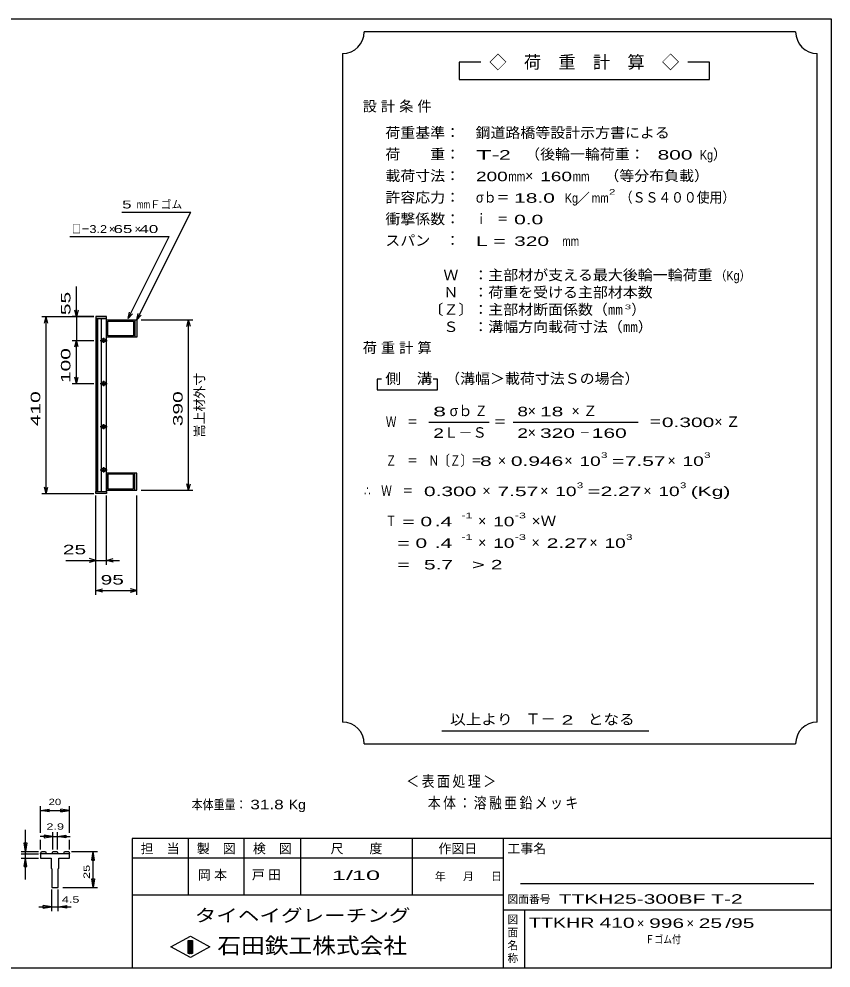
# Model space of a CAD drawing. Units: millimetres, scale not verified. Extents: x -1820 to 1731, y -1282 to 1054.
# Drawn here: x -151 to 1731, y -1146 to 1054 of the extents above; entities that cross this region are included whole.
import ezdxf
from ezdxf.enums import TextEntityAlignment as Align

# ---------------------------------------------------------------- set-up
doc = ezdxf.new("R2010")
doc.units = ezdxf.units.MM
doc.header["$LTSCALE"] = 10
for name, color, linetype, lineweight in [('0_2', 150, 'Continuous', 25), ('16', 3, 'Continuous', 25), ('22', 2, 'Continuous', 25), ('32', 4, 'Continuous', 25)]:
    doc.layers.add(name, color=color, linetype=linetype, lineweight=lineweight)
doc.styles.add('ベクトル', font='')
doc.styles.get('ベクトル').set_extended_font_data('ベクトル')

msp = doc.modelspace()

# ---------------------------------------------------------------- linework, layer by layer
at = {"layer": '0_2'}
for p, q in [((-1729, 1053.5), (1731, 1053.5)), ((1731, 1053.5), (1731, -1146.5)), ((1731, -846.5), (111, -846.5)), ((111, -846.5), (111, -1146.5)), ((241, -846.5), (241, -976.5)), ((371, -976.5), (371, -846.5)), ((501, -846.5), (501, -976.5)), ((761, -976.5), (761, -846.5)), ((971, -846.5), (971, -1146.5)), ((971, -891.5), (111, -891.5)), ((1691, -951.5), (1011, -951.5)), ((111, -976.5), (971, -976.5)), ((971, -1011.5), (1731, -1011.5)), ((1021, -1146.5), (1021, -1011.5)), ((201, -1097.5), (246, -1072.5)), ((246, -1072.5), (291, -1097.5)), ((246, -1122.5), (201, -1097.5)), ((241, -1082.5), (251, -1082.5)), ((241, -1112.5), (241, -1082.5)), ((241, -1082.5), (243, -1082.5)), ((243, -1082.5), (243, -1112.5)), ((245, -1112.5), (245, -1082.5)), ((245, -1082.5), (247, -1082.5)), ((291, -1097.5), (246, -1122.5)), ((247, -1082.5), (247, -1112.5)), ((249, -1112.5), (249, -1082.5)), ((249, -1082.5), (251, -1082.5)), ((251, -1082.5), (251, -1112.5)), ((251, -1082.5), (251, -1112.5)), ((251, -1112.5), (241, -1112.5)), ((243, -1112.5), (245, -1112.5)), ((247, -1112.5), (249, -1112.5)), ((1731, -1146.5), (-1729, -1146.5))]:
    msp.add_line(p, q, dxfattribs=at)
at = {"layer": '16'}
for p, q in [((52, 363.5), (27, 363.5)), ((27, 363.5), (27, 359)), ((27, 359), (52, 359)), ((27, 359), (27, -42)), ((52, 359), (27, 359)), ((28.5, 359), (28.5, -42)), ((31.5, -42), (31.5, 359)), ((39, 359), (39, -42)), ((52, 359), (52, 363.5)), ((52, -42), (52, 359)), ((52, 356), (117, 356)), ((52, 316), (52, 356)), ((55, 353), (114, 353)), ((55, 319), (55, 353)), ((114, 353), (114, 319)), ((117, 356), (117, 316)), ((117, 356), (122, 356)), ((122, 356), (122, 316)), ((37, 308.5), (53, 308.5)), ((47, 311.5), (43, 311.5)), ((45, 314.5), (45, 302.5)), ((117, 316), (52, 316)), ((114, 319), (55, 319)), ((122, 316), (117, 316)), ((43, 305.5), (47, 305.5)), ((37, 208.5), (53, 208.5)), ((47, 211.5), (43, 211.5)), ((43, 205.5), (47, 205.5)), ((45, 214.5), (45, 202.5)), ((47, 111.5), (43, 111.5)), ((45, 114.5), (45, 102.5)), ((37, 108.5), (53, 108.5)), ((43, 105.5), (47, 105.5)), ((37, 8.5), (53, 8.5)), ((47, 11.5), (43, 11.5)), ((43, 5.5), (47, 5.5)), ((45, 14.5), (45, 2.5)), ((117, 1), (52, 1)), ((52, 1), (52, -39)), ((117, -39), (117, 1)), ((122, 1), (117, 1)), ((122, -39), (122, 1)), ((114, -2), (55, -2)), ((55, -2), (55, -36)), ((114, -36), (114, -2)), ((27, -42), (52, -42)), ((27, -46.5), (27, -42)), ((27, -42), (52, -42)), ((52, -39), (117, -39)), ((52, -42), (52, -46.5)), ((55, -36), (114, -36)), ((117, -39), (122, -39)), ((52, -46.5), (27, -46.5))]:
    msp.add_line(p, q, dxfattribs=at)
for centre, radius, start, end in [((43, 308.5), 3, 90, 270), ((45, 308.5), 4, 46.6, 133.4), ((47, 308.5), 3, 270, 90), ((45, 308.5), 4, 226.6, 313.4), ((43, 208.5), 3, 90, 270), ((45, 208.5), 4, 46.6, 133.4), ((45, 208.5), 4, 226.6, 313.4), ((47, 208.5), 3, 270, 90), ((43, 108.5), 3, 90, 270), ((45, 108.5), 4, 46.6, 133.4), ((47, 108.5), 3, 270, 90), ((45, 108.5), 4, 226.6, 313.4), ((43, 8.5), 3, 90, 270), ((45, 8.5), 4, 46.6, 133.4), ((45, 8.5), 4, 226.6, 313.4), ((47, 8.5), 3, 270, 90)]:
    msp.add_arc(centre, radius, start, end, dxfattribs=at)
at = {"layer": '22', "color": 4}
for p, q in [((1649, 1023.5), (649, 1023.5)), ((599, 973.5), (599, -576.5)), ((1699, -576.5), (1699, 973.5)), ((919, 953.5), (869, 953.5)), ((869, 953.5), (869, 913.5)), ((1449, 953.5), (1399, 953.5)), ((1449, 913.5), (1449, 953.5)), ((869, 913.5), (1449, 913.5)), ((87, 606), (247, 606)), ((122, 356), (247, 606)), ((-33, 549), (197, 549)), ((102, 359), (197, 549)), ((-18, 363.5), (-18, 433.5)), ((-18, 363.5), (-22, 378.5)), ((-14, 378.5), (-18, 363.5)), ((-98, 363.5), (22, 363.5)), ((-92, 348.5), (-88, 363.5)), ((-84, 348.5), (-88, 363.5)), ((-88, -46.5), (-88, 363.5)), ((22, 363.5), (-28, 363.5)), ((-18, 363.5), (-18, 308.5)), ((102, 359), (105, 373.6)), ((102, 359), (112, 370)), ((122, 356), (125, 370.6)), ((122, 356), (132, 367)), ((132, 356), (252, 356)), ((238, 341), (242, 356)), ((246, 341), (242, 356)), ((242, -39), (242, 356)), ((-28, 308.5), (22, 308.5)), ((-22, 293.5), (-18, 308.5)), ((-14, 293.5), (-18, 308.5)), ((-18, 208.5), (-18, 308.5)), ((-18, 208.5), (-22, 223.5)), ((-18, 208.5), (-14, 223.5)), ((-28, 208.5), (22, 208.5)), ((689, 218.5), (679, 218.5)), ((679, 218.5), (679, 193.5)), ((819, 218.5), (809, 218.5)), ((819, 193.5), (819, 218.5)), ((679, 193.5), (819, 193.5)), ((799, 118.5), (939, 118.5)), ((994, 118.5), (1284, 118.5)), ((-88, -46.5), (-92, -31.5)), ((-88, -46.5), (-84, -31.5)), ((132, -39), (252, -39)), ((242, -39), (238, -24)), ((242, -39), (246, -24)), ((-98, -46.5), (22, -46.5)), ((27, -211.5), (27, -51.5)), ((27, -281.5), (27, -51.5)), ((52, -211.5), (52, -51.5)), ((122, -281.5), (122, -51.5)), ((27, -201.5), (12, -197.5)), ((52, -201.5), (67, -197.5)), ((-43, -201.5), (27, -201.5)), ((12, -205.5), (27, -201.5)), ((27, -201.5), (52, -201.5)), ((67, -205.5), (52, -201.5)), ((52, -201.5), (82, -201.5)), ((27, -271.5), (42, -267.5)), ((42, -275.5), (27, -271.5)), ((27, -271.5), (122, -271.5)), ((122, -271.5), (107, -267.5)), ((107, -275.5), (122, -271.5)), ((829, -596.5), (1309, -596.5)), ((649, -626.5), (1649, -626.5))]:
    msp.add_line(p, q, dxfattribs=at)
for centre, start, end in [((599, 1023.5), 270, 0), ((1699, 1023.5), 180, 270), ((599, -626.5), 0, 90), ((1699, -626.5), 90, 180)]:
    msp.add_arc(centre, 50, start, end, dxfattribs=at)
at = {"layer": '32'}
for p, q in [((-101, -833.5), (-101, -771.5)), ((-101, -781.5), (-81, -778.5)), ((-81, -784.5), (-101, -781.5)), ((-101, -781.5), (-34.33, -781.5)), ((-81, -784.5), (-81, -778.5)), ((-34.33, -781.5), (-54.33, -778.5)), ((-54.33, -784.5), (-54.33, -778.5)), ((-54.33, -784.5), (-34.33, -781.5)), ((-34.33, -833.5), (-34.33, -771.5)), ((-136, -876.5), (-136, -826.5)), ((-72.5, -871.5), (-72.5, -831.5)), ((-62.83, -831.5), (-62.83, -871.5)), ((-136, -876.5), (-139, -856.5)), ((-139, -856.5), (-133, -856.5)), ((-133, -856.5), (-136, -876.5)), ((-72.5, -841.5), (-102.5, -841.5)), ((-101, -871.5), (-101, -849.5)), ((-72.5, -841.5), (-92.5, -838.5)), ((-92.5, -838.5), (-92.5, -844.5)), ((-92.5, -844.5), (-72.5, -841.5)), ((-72.5, -841.5), (-62.83, -841.5)), ((-62.83, -841.5), (-42.83, -838.5)), ((-42.83, -844.5), (-62.83, -841.5)), ((-62.83, -841.5), (-32.83, -841.5)), ((-42.83, -838.5), (-42.83, -844.5)), ((-34.33, -871.5), (-34.33, -849.5)), ((-146, -876.5), (-106, -876.5)), ((-136, -891.5), (-136, -876.5)), ((-101, -881.5), (-99.33, -876.5)), ((-99.33, -876.5), (-89.67, -876.5)), ((-89.67, -876.5), (-88, -881.5)), ((-74.17, -881.5), (-72.5, -876.5)), ((-72.5, -876.5), (-62.83, -876.5)), ((-62.83, -876.5), (-61.17, -881.5)), ((-47.33, -881.5), (-45.67, -876.5)), ((-45.67, -876.5), (-36, -876.5)), ((-36, -876.5), (-34.33, -881.5)), ((-29.33, -876.5), (30.67, -876.5)), ((17.67, -896.5), (20.67, -876.5)), ((23.67, -896.5), (20.67, -876.5)), ((20.67, -959.83), (20.67, -876.5)), ((-146, -881.5), (-106, -881.5)), ((-146, -891.5), (-106, -891.5)), ((-139, -911.5), (-136, -891.5)), ((-133, -911.5), (-136, -891.5)), ((-136, -941.5), (-136, -891.5)), ((-101, -881.5), (-101, -891.5)), ((-34.33, -881.5), (-101, -881.5)), ((-101, -891.5), (-76.83, -891.5)), ((-76.83, -891.5), (-76.83, -914.83)), ((-58.5, -914.83), (-58.5, -891.5)), ((-58.5, -891.5), (-34.33, -891.5)), ((-34.33, -891.5), (-34.33, -881.5)), ((17.67, -896.5), (23.67, -896.5)), ((-139, -911.5), (-133, -911.5)), ((-76.83, -914.83), (-75.17, -916.5)), ((-75.17, -916.5), (-75.17, -959.83)), ((-60.17, -916.5), (-58.5, -914.83)), ((-60.17, -959.83), (-60.17, -916.5)), ((20.67, -959.83), (17.67, -939.83)), ((17.67, -939.83), (23.67, -939.83)), ((23.67, -939.83), (20.67, -959.83)), ((-75.17, -959.83), (-60.17, -959.83)), ((-75.17, -1014.83), (-75.17, -964.83)), ((-60.17, -1014.83), (-60.17, -964.83)), ((-49.33, -959.83), (30.67, -959.83)), ((-105.17, -1004.83), (-75.17, -1004.83)), ((-75.17, -1004.83), (-95.17, -1001.83)), ((-95.17, -1007.83), (-95.17, -1001.83)), ((-95.17, -1007.83), (-75.17, -1004.83)), ((-75.17, -1004.83), (-60.17, -1004.83)), ((-60.17, -1004.83), (-40.17, -1001.83)), ((-40.17, -1007.83), (-60.17, -1004.83)), ((-60.17, -1004.83), (-30.17, -1004.83)), ((-40.17, -1007.83), (-40.17, -1001.83))]:
    msp.add_line(p, q, dxfattribs=at)
msp.add_circle((-136, -881.5), 1, dxfattribs=at)

# ---------------------------------------------------------------- texts
at = {"layer": '0_2', "style": 'ベクトル'}
for s, height, p in [('担\u3000当', 21.99, (131, -869.5)), ('製\u3000図', 21.99, (261, -869.5)), ('検\u3000図', 21.99, (391, -869.5)), ('尺\u3000\u3000度', 21.99, (571, -869.5)), ('作図日', 21.99, (821, -869.5)), ('工事名', 21.99, (981, -869.5)), ('年', 18.33, (813, -934)), ('月', 18.33, (878, -934)), ('日', 18.33, (943, -934)), ('図面番号', 18.33, (981, -987)), ('図', 18.33, (981, -1034)), ('面', 18.33, (981, -1064)), ('名', 18.33, (981, -1094)), ('称', 18.33, (981, -1124))]:
    msp.add_text(s, height=height, dxfattribs=at).set_placement(p, align=Align.MIDDLE_LEFT)
at = {"layer": '0_2', "color": 222, "style": 'ベクトル'}
for s, height, width, p in [('タイヘイグレーチング', 29.33, 1.25, (256, -1024.5)), ('石田鉄工株式会社', 36.66, 1.1, (308.5, -1094.5))]:
    msp.add_text(s, height=height, dxfattribs=dict(at, width=width)).set_placement(p, align=Align.MIDDLE_LEFT)
at = {"layer": '22', "style": 'ベクトル'}
for s, height, p in [('◇\u3000荷\u3000重\u3000計\u3000算\u3000◇', 29.33, (939, 953.5)), ('）', 24.19, (1457, 740)), ('×', 24.19, (1022, 690)), ('／', 21.99, (1141.5, 638.5)), ('Ｆゴム', 18.33, (152, 623.5)), ('×', 18.33, (57, 566.5)), ('×', 18.33, (117, 566.5)), ('）', 24.19, (1268, 380)), ('σｂ', 24.19, (847, 145)), ('×', 24.19, (1028, 145)), ('Ｌ－Ｓ', 24.19, (834, 95)), ('×', 24.19, (1028, 95)), ('×', 24.19, (959, 30)), ('×', 24.19, (1113, 30)), ('×', 24.19, (1352, 30)), ('×', 24.19, (923, -40)), ('×', 24.19, (1057, -40)), ('×', 24.19, (1296, -40)), ('×', 24.19, (913, -110)), ('×', 24.19, (913, -160)), ('×', 24.19, (1037, -160)), ('×', 24.19, (1171, -160)), ('Ｔ－', 25.66, (1023, -569)), ('×', 21.99, (1281, -1042.5)), ('×', 21.99, (1396, -1042.5))]:
    msp.add_text(s, height=height, dxfattribs=at).set_placement(p, align=Align.MIDDLE_LEFT)
for s, height, width, p in [('荷重基準：\u3000', 24.19, 1.05, (698, 790)), ('鋼道路橋等設計示方書による', 24.19, 1.05, (907, 790)), ('荷\u3000\u3000重：\u3000', 24.19, 1.05, (698, 740)), ('T-', 21.99, 2, (908, 738.5)), (' 2 ', 21.99, 1.65, (948, 738.5)), ('（後輪一輪荷重：', 24.19, 1.05, (1022, 740)), ('  800', 21.99, 1.65, (1302, 738.5)), ('Kg', 21.99, 0.85, (1427, 738.5)), ('載荷寸法：\u3000', 24.19, 1.05, (698, 690)), ('\u3000（等分布負載）', 24.19, 1.05, (1171, 690)), ('200', 21.99, 1.5, (908, 688.5)), ('mm', 21.99, 0.8, (983, 688.5)), ('160', 21.99, 1.5, (1057, 688.5)), ('mm', 21.99, 0.8, (1132, 688.5)), ('許容応力：\u3000', 24.19, 1.05, (698, 640)), ('σｂ＝', 24.19, 0.9, (908, 640)), (' 18.0', 21.99, 1.65, (983, 638.5)), ('Kg', 21.99, 0.85, (1114, 638.5)), ('mm', 21.99, 0.8, (1176.5, 638.5)), ('2', 13.2, 1.5, (1216.5, 652.5)), ('（ＳＳ４００使用）', 24.19, 0.9, (1241.5, 640)), (' 5 ', 18.33, 1.6, (77, 623.5)), ('mm', 18.33, 0.75, (122, 623.5)), ('衝撃係数：\u3000', 24.19, 1.05, (698, 590)), ('ｉ\u3000＝', 24.19, 0.75, (908, 590)), (' 0.0', 21.99, 1.65, (983, 588.5)), ('□－', 18.33, 0.8, (-28, 566.5)), ('3.2', 18.33, 1.2, (12, 566.5)), (' 65 ', 18.33, 1.6, (57, 566.5)), (' 40 ', 18.33, 1.6, (117, 566.5)), ('スパン\u3000：\u3000', 24.19, 1.05, (698, 540)), ('L =', 21.99, 1.65, (908, 538.5)), (' 320 ', 21.99, 1.65, (983, 538.5)), ('mm', 21.99, 0.8, (1108, 538.5)), ('\u3000Ｗ\u3000：主部材が支える最大後輪一輪荷重', 24.19, 1.05, (798, 460)), ('（Kg）', 21.99, 0.85, (1463, 458.5)), ('\u3000Ｎ\u3000：荷重を受ける主部材本数', 24.19, 1.05, (798, 420)), ('〔Ｚ〕：主部材断面係数（㎜', 24.19, 1.05, (798, 380)), ('3', 11, 1.8, (1253, 386)), ('\u3000Ｓ\u3000：溝幅方向載荷寸法（㎜）', 24.19, 1.05, (798, 340)), ('側\u3000溝', 24.19, 1.1, (698, 220)), ('\u3000（溝幅＞載荷寸法Ｓの場合）', 24.19, 1.05, (802, 220)), ('8', 21.99, 1.8, (809, 143.5)), ('Ｚ', 24.19, 0.9, (905, 145)), ('8', 21.99, 1.5, (1004, 143.5)), (' 18 ', 21.99, 1.65, (1043, 143.5)), ('Ｗ\u3000＝', 24.19, 0.75, (699, 120)), ('＝', 24.19, 0.9, (949, 120)), ('＝', 24.19, 0.9, (1309, 120)), ('0.300', 21.99, 1.65, (1339, 118.5)), ('2', 21.99, 1.5, (809, 93.5)), ('2', 21.99, 1.5, (1004, 93.5)), (' 320 ', 21.99, 1.65, (1043, 93.5)), ('－', 24.19, 0.75, (1148, 95)), (' 160 ', 21.99, 1.65, (1163, 93.5)), ('Ｚ\u3000＝\u3000Ｎ〔Ｚ〕＝', 24.19, 0.75, (699, 30)), ('3', 13.2, 1.5, (1198, 42.5)), ('3', 13.2, 1.5, (1437, 42.5)), (' 8 ', 21.99, 1.65, (904, 28.5)), ('0.946', 21.99, 1.65, (989, 28.5)), ('10', 21.99, 1.5, (1148, 28.5)), ('=', 21.99, 1.7, (1223, 28.5)), ('7.57', 21.99, 1.65, (1253, 28.5)), ('10', 21.99, 1.5, (1387, 28.5)), ('3', 13.2, 1.5, (1142, -27.5)), ('3', 13.2, 1.5, (1381, -27.5)), ('∴\u3000Ｗ\u3000＝', 24.19, 0.75, (649, -40)), (' 0.300', 21.99, 1.65, (774, -41.5)), ('7.57', 21.99, 1.65, (958, -41.5)), ('10', 21.99, 1.5, (1092, -41.5)), ('=', 21.99, 1.7, (1167, -41.5)), ('2.27', 21.99, 1.65, (1197, -41.5)), ('10', 21.99, 1.5, (1331, -41.5)), ('(Kg)', 21.99, 1.65, (1406, -41.5)), ('Ｔ', 24.19, 0.75, (699, -110)), (' = 0', 21.99, 1.65, (724, -111.5)), (' .4 ', 21.99, 1.65, (799, -111.5)), ('-1', 13.2, 1.65, (874, -97.5)), ('10', 21.99, 1.5, (948, -111.5)), ('-3', 13.2, 1.65, (998, -97.5)), ('×Ｗ', 24.19, 1.1, (1037, -110)), ('  = 0', 21.99, 1.65, (699, -161.5)), (' .4 ', 21.99, 1.65, (799, -161.5)), ('-1', 13.2, 1.65, (874, -147.5)), ('10', 21.99, 1.5, (948, -161.5)), ('-3', 13.2, 1.65, (998, -147.5)), ('2.27', 21.99, 1.65, (1072, -161.5)), ('10', 21.99, 1.5, (1206, -161.5)), ('3', 13.2, 1.5, (1256, -147.5)), (' 25 ', 21.99, 1.65, (-63, -176.5)), ('  =', 21.99, 1.65, (699, -211.5)), (' 5.7', 21.99, 1.65, (774, -211.5)), ('>', 21.99, 1.7, (899, -211.5)), (' 2 ', 21.99, 1.65, (929, -211.5)), (' 95 ', 21.99, 1.65, (24.5, -246.5)), ('以上より\u3000', 24.19, 1.1, (848, -570)), (' 2 ', 21.99, 1.65, (1093, -571.5)), ('となる', 24.19, 1.1, (1167, -570)), ('本体重量：', 21.99, 0.85, (249, -767.5)), (' 31.8', 21.99, 1.35, (374, -767.5)), ('Kg', 21.99, 1.1, (474, -767.5)), ('1/', 21.99, 2, (574, -931.5)), (' 10 ', 21.99, 2, (604, -931.5)), ('TTKH25-300BF T-2             ', 21.99, 1.65, (1100, -986.5)), ('TTKHR', 23.46, 1.45, (1031, -1041.5)), (' 410 ', 23.46, 1.55, (1181, -1041.5)), (' 996 ', 21.99, 1.65, (1296, -1042.5)), (' 25 ', 21.99, 1.65, (1411, -1042.5)), ('/', 21.99, 1.65, (1486, -1042.5)), (' 95 ', 21.99, 1.65, (1486, -1042.5)), ('Ｆゴム付', 18.33, 0.8, (1301, -1080))]:
    msp.add_text(s, height=height, dxfattribs=dict(at, width=width)).set_placement(p, align=Align.MIDDLE_LEFT)
at = {"layer": '22', "style": 'ベクトル', "width": 1.65}
for s, p in [(' 55 ', (-43, 353.5)), (' 100 ', (-43, 196)), (' 410 ', (-113, 96)), (' 390', (217, 96))]:
    msp.add_text(s, height=21.99, rotation=90, dxfattribs=at).set_placement(p, align=Align.MIDDLE_LEFT)
at = {"layer": '22', "style": 'ベクトル'}
msp.add_text('嵩上材外寸', height=21.99, rotation=90, dxfattribs=at).set_placement((267, 83.5), align=Align.MIDDLE_LEFT)
at = {"layer": '22', "attachment_point": 4, "style": 'ベクトル'}
for s, insert, char_height in [('\\T1.28;設計条件', (645.5, 850), 24.19), ('\\T1.28;荷重計算', (645.5, 290), 24.19), ('\\T1.42;×Ｚ', (1129.5, 145), 24.19), ('\\T1.42;×Ｚ', (1460.5, 120), 24.19), ('\\T1.2;\\W0.85;＜表面処理＞', (746.5, -715), 25.66), ('\\T1.19;\\W0.85;本体：溶融亜鉛メッキ', (796.5, -765), 25.66), ('\\T1.25;岡本\u3000', (263.5, -931.5), 21.99), ('\\T1.25;戸田\u3000', (388.5, -931.5), 21.99)]:
    msp.add_mtext(s, dxfattribs=dict(at, insert=insert, char_height=char_height))
at = {"layer": '32', "color": 2, "style": 'ベクトル'}
for s, width, p in [('20', 1.35, (-82.67, -761.5)), ('2.9', 1.5, (-87.67, -818.5)), (' 4.5 ', 1.5, (-60.17, -987.83))]:
    msp.add_text(s, height=14.66, dxfattribs=dict(at, width=width)).set_placement(p, align=Align.MIDDLE_LEFT)
at = {"layer": '32', "color": 2, "style": 'ベクトル', "width": 1.5}
msp.add_text(' 25 ', height=14.66, rotation=90, dxfattribs=at).set_placement((5.67, -948.17), align=Align.MIDDLE_LEFT)

doc.saveas('drawing.dxf')
